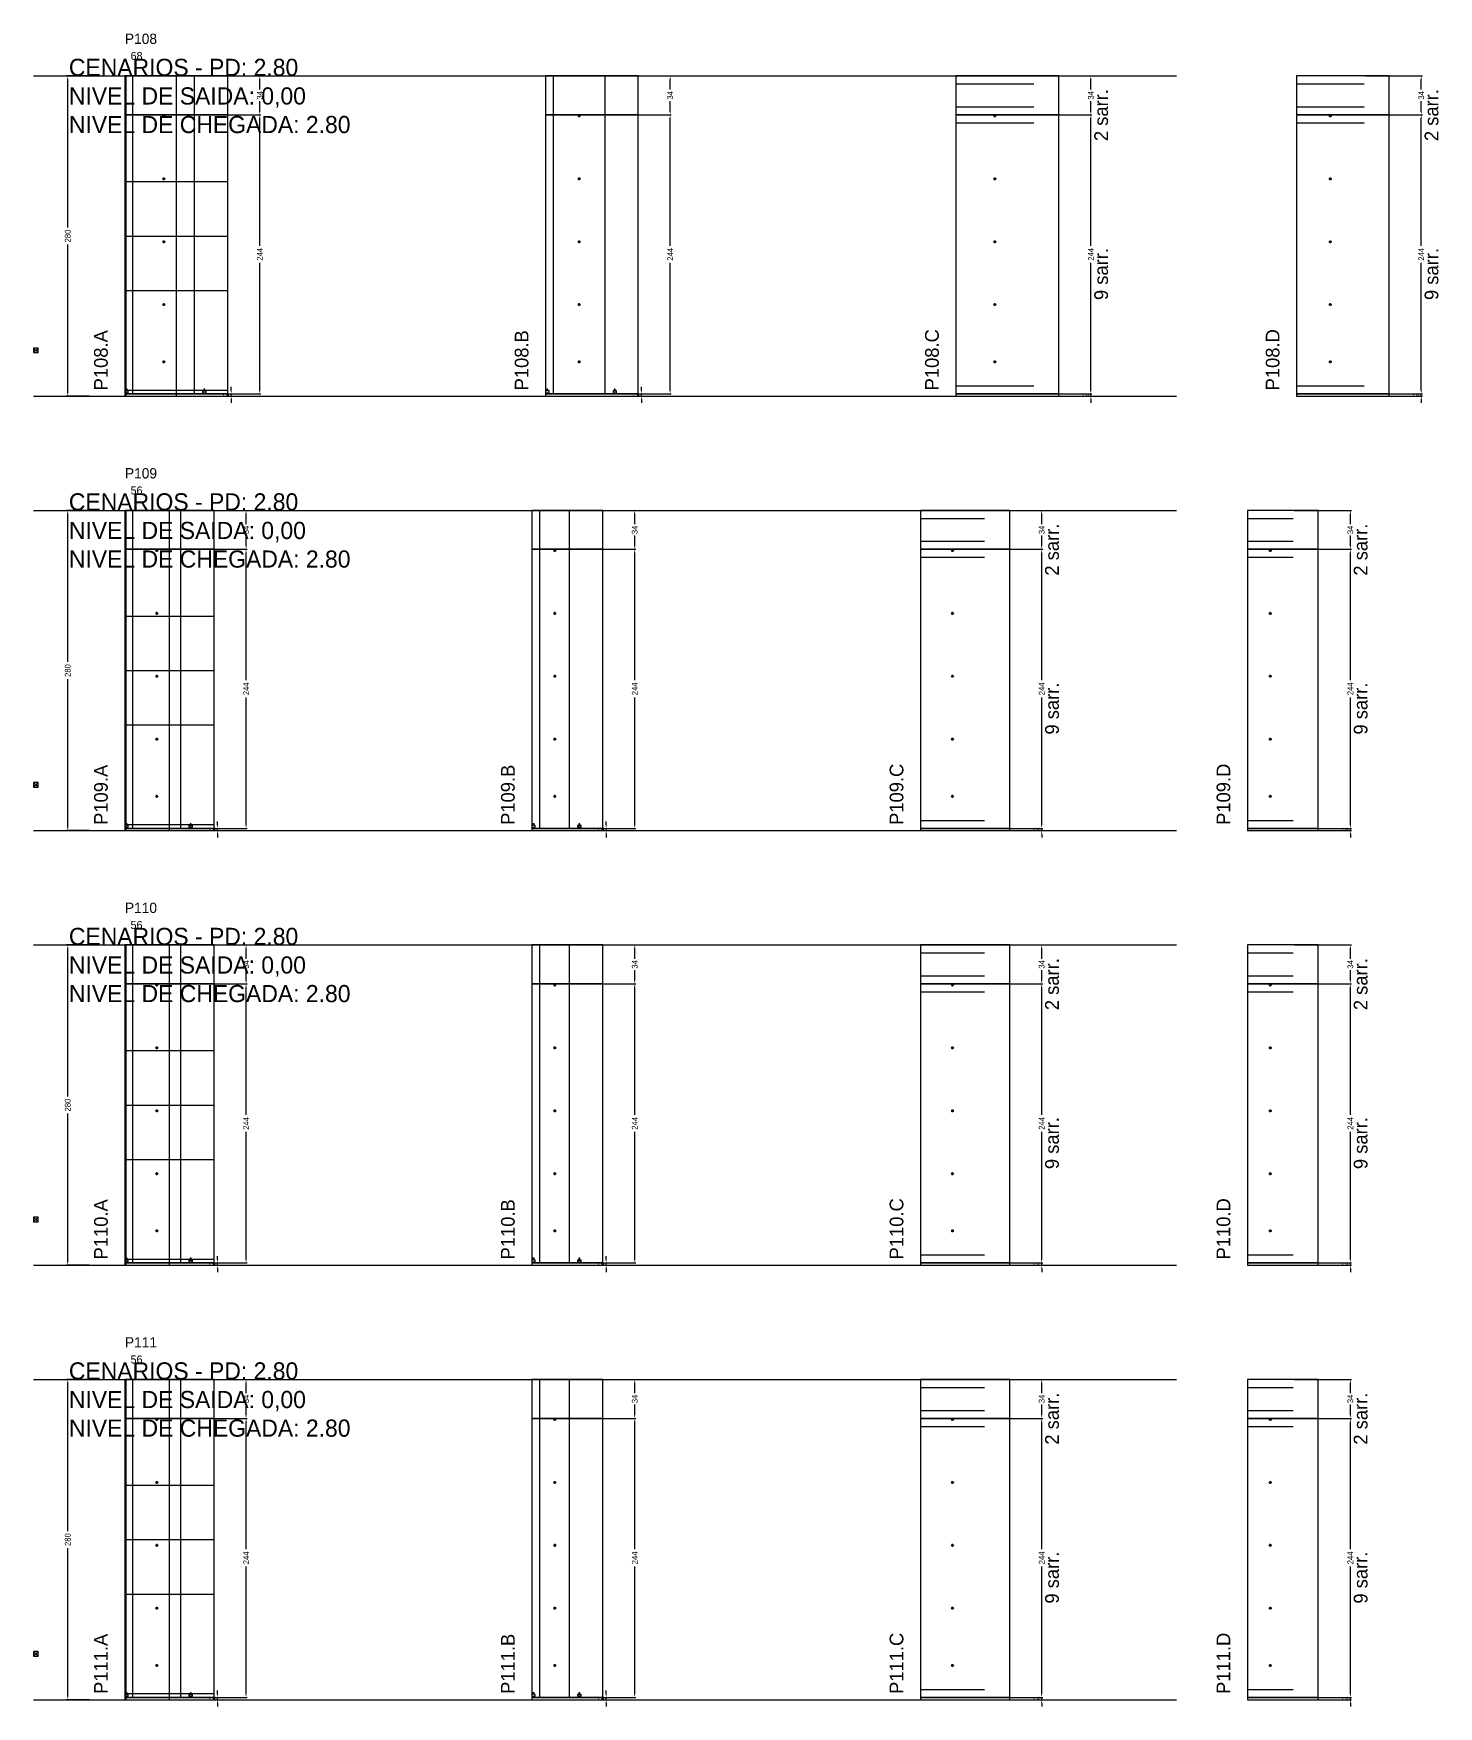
# Model space of a CAD drawing. Header units: centimetres. Extents: x -10500 to 4121, y -45226 to 295.
# Drawn here: x -7000 to -5771, y -23946 to -22483 of the extents above; entities that cross this region are included whole.
import ezdxf

# ---------------------------------------------------------------- set-up
doc = ezdxf.new("R2010")
doc.units = ezdxf.units.CM
doc.linetypes.add('DASHED', pattern=[2, -2])
for name, color, linetype in [('CHAPA', 140, 'Continuous'), ('COTA', 241, 'Continuous'), ('COTAS FURACAO', 16, 'Continuous'), ('Madeira', 30, 'Continuous'), ('MEIO_PONT', 160, 'Continuous'), ('NOMENCLATURA', 7, 'Continuous'), ('Nível', 160, 'Continuous'), ('Painéis', 200, 'Continuous'), ('Perfil Metálico', 150, 'Continuous'), ('SARR_2.2x7', 40, 'Continuous'), ('SARRAFO DE PRESSAO', 200, 'Continuous'), ('texto', 7, 'Continuous'), ('TEXTO_GERAL', 7, 'Continuous')]:
    doc.layers.add(name, color=color, linetype=linetype)
doc.dimstyles.new('PAINEL-NOVA', dxfattribs={"dimtxt": 5, "dimasz": 3, "dimexe": 1, "dimexo": 1, "dimgap": 1, "dimtad": 1, "dimcen": 2.5, "dimazin": 3, "dimtfac": 1, "dimtmove": 0, "dimatfit": 3})

# ---------------------------------------------------------------- blocks, each defined once
blk = doc.blocks.new('_CLOSEDFILLED')
at = {"color": 0, "linetype": 'BYBLOCK'}
blk.add_solid([(-1, 0.16), (0, 0), (-1, -0.16)], dxfattribs=at)
blk = doc.blocks.new('*D1535')
for p, q in [((-6951, -22520), (-6971, -22520)), ((-6970, -22652.5), (-6970, -22523)), ((-6970, -22797), (-6970, -22667.5)), ((-6951, -22800), (-6971, -22800))]:
    blk.add_line(p, q)
at = {"layer": 'Defpoints'}
for p in [(-6950, -22520), (-6970, -22800), (-6950, -22800)]:
    blk.add_point(p, dxfattribs=at)
at = {"layer": 'COTA', "xscale": 3, "yscale": 3}
for p, rotation in [((-6970, -22520), 90), ((-6970, -22800), 270)]:
    blk.add_blockref('_CLOSEDFILLED', p, dxfattribs=dict(at, rotation=rotation))
at = {"layer": 'COTA', "insert": (-6970, -22660), "char_height": 5, "attachment_point": 5, "rotation": 90}
blk.add_mtext('280', dxfattribs=at)
blk = doc.blocks.new('MULDURA')
at = {"layer": 'Paineis'}
for p, q in [((0, 0), (4, 4)), ((4, 0), (0, 4))]:
    blk.add_line(p, q, dxfattribs=at)
blk.add_lwpolyline([(0, 0), (4, 0), (4, 4), (0, 4)], close=True, dxfattribs=at)
blk = doc.blocks.new('*D1537')
for p, q in [((-6851, -22554), (-6801, -22554)), ((-6802, -22668.5), (-6802, -22557)), ((-6802, -22795), (-6802, -22683.5)), ((-6851, -22798), (-6801, -22798))]:
    blk.add_line(p, q)
at = {"layer": 'Defpoints'}
for p in [(-6852, -22554), (-6852, -22798), (-6802, -22798)]:
    blk.add_point(p, dxfattribs=at)
at = {"layer": 'COTA', "xscale": 3, "yscale": 3}
for p, rotation in [((-6802, -22554), 90), ((-6802, -22798), 270)]:
    blk.add_blockref('_CLOSEDFILLED', p, dxfattribs=dict(at, rotation=rotation))
at = {"layer": 'COTA', "insert": (-6802, -22676), "char_height": 5, "attachment_point": 5, "rotation": 90}
blk.add_mtext('244', dxfattribs=at)
blk = doc.blocks.new('*D1538')
for p, q in [((-6851, -22520), (-6801, -22520)), ((-6802, -22532), (-6802, -22523)), ((-6802, -22551), (-6802, -22542)), ((-6851, -22554), (-6801, -22554))]:
    blk.add_line(p, q)
at = {"layer": 'Defpoints'}
for p in [(-6852, -22520), (-6852, -22554), (-6802, -22554)]:
    blk.add_point(p, dxfattribs=at)
at = {"layer": 'COTA', "xscale": 3, "yscale": 3}
for p, rotation in [((-6802, -22520), 90), ((-6802, -22554), 270)]:
    blk.add_blockref('_CLOSEDFILLED', p, dxfattribs=dict(at, rotation=rotation))
at = {"layer": 'COTA', "insert": (-6802, -22537), "char_height": 5, "attachment_point": 5, "rotation": 90}
blk.add_mtext('34', dxfattribs=at)
blk = doc.blocks.new('SLIPTEE')
at = {"layer": 'Paineis'}
blk.add_lwpolyline([(0, 0), (3, 0), (3, 1.5), (2, 1.5), (2, 3), (1, 3), (1, 1.5), (0, 1.5)], close=True, dxfattribs=at)
blk = doc.blocks.new('SLIPTDD')
at = {"layer": 'Paineis'}
blk.add_line((0, 1.5), (3, 1.5), dxfattribs=at)
blk.add_lwpolyline([(0, 0), (3, 0), (3, 1.5), (2, 1.5), (2, 3), (1, 3), (1, 1.5), (0, 1.5)], close=True, dxfattribs=at)
blk = doc.blocks.new('furacao')
at = {"layer": 'COTAS FURACAO'}
for p, q in [((-1.2, 0), (1.2, 0)), ((0, -1.2), (0, 1.2))]:
    blk.add_line(p, q, dxfattribs=at)
blk.add_circle((0, 0), 0.8, dxfattribs=at)
blk = doc.blocks.new('*D1540')
for p, q in [((-6492, -22554), (-6442, -22554)), ((-6443, -22668.5), (-6443, -22557)), ((-6443, -22795), (-6443, -22683.5)), ((-6492, -22798), (-6442, -22798))]:
    blk.add_line(p, q)
at = {"layer": 'Defpoints'}
for p in [(-6493, -22554), (-6493, -22798), (-6443, -22798)]:
    blk.add_point(p, dxfattribs=at)
at = {"layer": 'COTA', "xscale": 3, "yscale": 3}
for p, rotation in [((-6443, -22554), 90), ((-6443, -22798), 270)]:
    blk.add_blockref('_CLOSEDFILLED', p, dxfattribs=dict(at, rotation=rotation))
at = {"layer": 'COTA', "insert": (-6443, -22676), "char_height": 5, "attachment_point": 5, "rotation": 90}
blk.add_mtext('244', dxfattribs=at)
blk = doc.blocks.new('*D1541')
for p, q in [((-6492, -22520), (-6442, -22520)), ((-6443, -22532), (-6443, -22523)), ((-6443, -22551), (-6443, -22542)), ((-6492, -22554), (-6442, -22554))]:
    blk.add_line(p, q)
at = {"layer": 'Defpoints'}
for p in [(-6493, -22520), (-6493, -22554), (-6443, -22554)]:
    blk.add_point(p, dxfattribs=at)
at = {"layer": 'COTA', "xscale": 3, "yscale": 3}
for p, rotation in [((-6443, -22520), 90), ((-6443, -22554), 270)]:
    blk.add_blockref('_CLOSEDFILLED', p, dxfattribs=dict(at, rotation=rotation))
at = {"layer": 'COTA', "insert": (-6443, -22537), "char_height": 5, "attachment_point": 5, "rotation": 90}
blk.add_mtext('34', dxfattribs=at)
blk = doc.blocks.new('*D1543')
for p, q in [((-6124, -22554), (-6074, -22554)), ((-6075, -22668.5), (-6075, -22557)), ((-6075, -22795), (-6075, -22683.5)), ((-6124, -22798), (-6074, -22798))]:
    blk.add_line(p, q)
at = {"layer": 'Defpoints'}
for p in [(-6125, -22554), (-6125, -22798), (-6075, -22798)]:
    blk.add_point(p, dxfattribs=at)
at = {"layer": 'COTA', "xscale": 3, "yscale": 3}
for p, rotation in [((-6075, -22554), 90), ((-6075, -22798), 270)]:
    blk.add_blockref('_CLOSEDFILLED', p, dxfattribs=dict(at, rotation=rotation))
at = {"layer": 'COTA', "insert": (-6075, -22676), "char_height": 5, "attachment_point": 5, "rotation": 90}
blk.add_mtext('244', dxfattribs=at)
blk = doc.blocks.new('*D1544')
for p, q in [((-6124, -22520), (-6074, -22520)), ((-6075, -22532), (-6075, -22523)), ((-6075, -22551), (-6075, -22542)), ((-6124, -22554), (-6074, -22554))]:
    blk.add_line(p, q)
at = {"layer": 'Defpoints'}
for p in [(-6125, -22520), (-6125, -22554), (-6075, -22554)]:
    blk.add_point(p, dxfattribs=at)
at = {"layer": 'COTA', "xscale": 3, "yscale": 3}
for p, rotation in [((-6075, -22520), 90), ((-6075, -22554), 270)]:
    blk.add_blockref('_CLOSEDFILLED', p, dxfattribs=dict(at, rotation=rotation))
at = {"layer": 'COTA', "insert": (-6075, -22537), "char_height": 5, "attachment_point": 5, "rotation": 90}
blk.add_mtext('34', dxfattribs=at)
blk = doc.blocks.new('*D1546')
for p, q in [((-5835, -22554), (-5785, -22554)), ((-5786, -22668.5), (-5786, -22557)), ((-5786, -22795), (-5786, -22683.5)), ((-5835, -22798), (-5785, -22798))]:
    blk.add_line(p, q)
at = {"layer": 'Defpoints'}
for p in [(-5836, -22554), (-5836, -22798), (-5786, -22798)]:
    blk.add_point(p, dxfattribs=at)
at = {"layer": 'COTA', "xscale": 3, "yscale": 3}
for p, rotation in [((-5786, -22554), 90), ((-5786, -22798), 270)]:
    blk.add_blockref('_CLOSEDFILLED', p, dxfattribs=dict(at, rotation=rotation))
at = {"layer": 'COTA', "insert": (-5786, -22676), "char_height": 5, "attachment_point": 5, "rotation": 90}
blk.add_mtext('244', dxfattribs=at)
blk = doc.blocks.new('*D1547')
for p, q in [((-5835, -22520), (-5785, -22520)), ((-5786, -22532), (-5786, -22523)), ((-5786, -22551), (-5786, -22542)), ((-5835, -22554), (-5785, -22554))]:
    blk.add_line(p, q)
at = {"layer": 'Defpoints'}
for p in [(-5836, -22520), (-5836, -22554), (-5786, -22554)]:
    blk.add_point(p, dxfattribs=at)
at = {"layer": 'COTA', "xscale": 3, "yscale": 3}
for p, rotation in [((-5786, -22520), 90), ((-5786, -22554), 270)]:
    blk.add_blockref('_CLOSEDFILLED', p, dxfattribs=dict(at, rotation=rotation))
at = {"layer": 'COTA', "insert": (-5786, -22537), "char_height": 5, "attachment_point": 5, "rotation": 90}
blk.add_mtext('34', dxfattribs=at)
blk = doc.blocks.new('*D1561')
for p, q in [((-6951, -22900), (-6971, -22900)), ((-6970, -23032.5), (-6970, -22903)), ((-6970, -23177), (-6970, -23047.5)), ((-6951, -23180), (-6971, -23180))]:
    blk.add_line(p, q)
at = {"layer": 'Defpoints'}
for p in [(-6950, -22900), (-6970, -23180), (-6950, -23180)]:
    blk.add_point(p, dxfattribs=at)
at = {"layer": 'COTA', "xscale": 3, "yscale": 3}
for p, rotation in [((-6970, -22900), 90), ((-6970, -23180), 270)]:
    blk.add_blockref('_CLOSEDFILLED', p, dxfattribs=dict(at, rotation=rotation))
at = {"layer": 'COTA', "insert": (-6970, -23040), "char_height": 5, "attachment_point": 5, "rotation": 90}
blk.add_mtext('280', dxfattribs=at)
blk = doc.blocks.new('*D1563')
for p, q in [((-6863, -22934), (-6813, -22934)), ((-6814, -23048.5), (-6814, -22937)), ((-6814, -23175), (-6814, -23063.5)), ((-6863, -23178), (-6813, -23178))]:
    blk.add_line(p, q)
at = {"layer": 'Defpoints'}
for p in [(-6864, -22934), (-6864, -23178), (-6814, -23178)]:
    blk.add_point(p, dxfattribs=at)
at = {"layer": 'COTA', "xscale": 3, "yscale": 3}
for p, rotation in [((-6814, -22934), 90), ((-6814, -23178), 270)]:
    blk.add_blockref('_CLOSEDFILLED', p, dxfattribs=dict(at, rotation=rotation))
at = {"layer": 'COTA', "insert": (-6814, -23056), "char_height": 5, "attachment_point": 5, "rotation": 90}
blk.add_mtext('244', dxfattribs=at)
blk = doc.blocks.new('*D1564')
for p, q in [((-6863, -22900), (-6813, -22900)), ((-6814, -22912), (-6814, -22903)), ((-6814, -22931), (-6814, -22922)), ((-6863, -22934), (-6813, -22934))]:
    blk.add_line(p, q)
at = {"layer": 'Defpoints'}
for p in [(-6864, -22900), (-6864, -22934), (-6814, -22934)]:
    blk.add_point(p, dxfattribs=at)
at = {"layer": 'COTA', "xscale": 3, "yscale": 3}
for p, rotation in [((-6814, -22900), 90), ((-6814, -22934), 270)]:
    blk.add_blockref('_CLOSEDFILLED', p, dxfattribs=dict(at, rotation=rotation))
at = {"layer": 'COTA', "insert": (-6814, -22917), "char_height": 5, "attachment_point": 5, "rotation": 90}
blk.add_mtext('34', dxfattribs=at)
blk = doc.blocks.new('*D1566')
for p, q in [((-6523, -22934), (-6473, -22934)), ((-6474, -23048.5), (-6474, -22937)), ((-6474, -23175), (-6474, -23063.5)), ((-6523, -23178), (-6473, -23178))]:
    blk.add_line(p, q)
at = {"layer": 'Defpoints'}
for p in [(-6524, -22934), (-6524, -23178), (-6474, -23178)]:
    blk.add_point(p, dxfattribs=at)
at = {"layer": 'COTA', "xscale": 3, "yscale": 3}
for p, rotation in [((-6474, -22934), 90), ((-6474, -23178), 270)]:
    blk.add_blockref('_CLOSEDFILLED', p, dxfattribs=dict(at, rotation=rotation))
at = {"layer": 'COTA', "insert": (-6474, -23056), "char_height": 5, "attachment_point": 5, "rotation": 90}
blk.add_mtext('244', dxfattribs=at)
blk = doc.blocks.new('*D1567')
for p, q in [((-6523, -22900), (-6473, -22900)), ((-6474, -22912), (-6474, -22903)), ((-6474, -22931), (-6474, -22922)), ((-6523, -22934), (-6473, -22934))]:
    blk.add_line(p, q)
at = {"layer": 'Defpoints'}
for p in [(-6524, -22900), (-6524, -22934), (-6474, -22934)]:
    blk.add_point(p, dxfattribs=at)
at = {"layer": 'COTA', "xscale": 3, "yscale": 3}
for p, rotation in [((-6474, -22900), 90), ((-6474, -22934), 270)]:
    blk.add_blockref('_CLOSEDFILLED', p, dxfattribs=dict(at, rotation=rotation))
at = {"layer": 'COTA', "insert": (-6474, -22917), "char_height": 5, "attachment_point": 5, "rotation": 90}
blk.add_mtext('34', dxfattribs=at)
blk = doc.blocks.new('*D1569')
for p, q in [((-6167, -22934), (-6117, -22934)), ((-6118, -23048.5), (-6118, -22937)), ((-6118, -23175), (-6118, -23063.5)), ((-6167, -23178), (-6117, -23178))]:
    blk.add_line(p, q)
at = {"layer": 'Defpoints'}
for p in [(-6168, -22934), (-6168, -23178), (-6118, -23178)]:
    blk.add_point(p, dxfattribs=at)
at = {"layer": 'COTA', "xscale": 3, "yscale": 3}
for p, rotation in [((-6118, -22934), 90), ((-6118, -23178), 270)]:
    blk.add_blockref('_CLOSEDFILLED', p, dxfattribs=dict(at, rotation=rotation))
at = {"layer": 'COTA', "insert": (-6118, -23056), "char_height": 5, "attachment_point": 5, "rotation": 90}
blk.add_mtext('244', dxfattribs=at)
blk = doc.blocks.new('*D1570')
for p, q in [((-6167, -22900), (-6117, -22900)), ((-6118, -22912), (-6118, -22903)), ((-6118, -22931), (-6118, -22922)), ((-6167, -22934), (-6117, -22934))]:
    blk.add_line(p, q)
at = {"layer": 'Defpoints'}
for p in [(-6168, -22900), (-6168, -22934), (-6118, -22934)]:
    blk.add_point(p, dxfattribs=at)
at = {"layer": 'COTA', "xscale": 3, "yscale": 3}
for p, rotation in [((-6118, -22900), 90), ((-6118, -22934), 270)]:
    blk.add_blockref('_CLOSEDFILLED', p, dxfattribs=dict(at, rotation=rotation))
at = {"layer": 'COTA', "insert": (-6118, -22917), "char_height": 5, "attachment_point": 5, "rotation": 90}
blk.add_mtext('34', dxfattribs=at)
blk = doc.blocks.new('*D1572')
for p, q in [((-5897, -22934), (-5847, -22934)), ((-5848, -23048.5), (-5848, -22937)), ((-5848, -23175), (-5848, -23063.5)), ((-5897, -23178), (-5847, -23178))]:
    blk.add_line(p, q)
at = {"layer": 'Defpoints'}
for p in [(-5898, -22934), (-5898, -23178), (-5848, -23178)]:
    blk.add_point(p, dxfattribs=at)
at = {"layer": 'COTA', "xscale": 3, "yscale": 3}
for p, rotation in [((-5848, -22934), 90), ((-5848, -23178), 270)]:
    blk.add_blockref('_CLOSEDFILLED', p, dxfattribs=dict(at, rotation=rotation))
at = {"layer": 'COTA', "insert": (-5848, -23056), "char_height": 5, "attachment_point": 5, "rotation": 90}
blk.add_mtext('244', dxfattribs=at)
blk = doc.blocks.new('*D1573')
for p, q in [((-5897, -22900), (-5847, -22900)), ((-5848, -22912), (-5848, -22903)), ((-5848, -22931), (-5848, -22922)), ((-5897, -22934), (-5847, -22934))]:
    blk.add_line(p, q)
at = {"layer": 'Defpoints'}
for p in [(-5898, -22900), (-5898, -22934), (-5848, -22934)]:
    blk.add_point(p, dxfattribs=at)
at = {"layer": 'COTA', "xscale": 3, "yscale": 3}
for p, rotation in [((-5848, -22900), 90), ((-5848, -22934), 270)]:
    blk.add_blockref('_CLOSEDFILLED', p, dxfattribs=dict(at, rotation=rotation))
at = {"layer": 'COTA', "insert": (-5848, -22917), "char_height": 5, "attachment_point": 5, "rotation": 90}
blk.add_mtext('34', dxfattribs=at)
blk = doc.blocks.new('*D1587')
for p, q in [((-6951, -23280), (-6971, -23280)), ((-6970, -23412.5), (-6970, -23283)), ((-6970, -23557), (-6970, -23427.5)), ((-6951, -23560), (-6971, -23560))]:
    blk.add_line(p, q)
at = {"layer": 'Defpoints'}
for p in [(-6950, -23280), (-6970, -23560), (-6950, -23560)]:
    blk.add_point(p, dxfattribs=at)
at = {"layer": 'COTA', "xscale": 3, "yscale": 3}
for p, rotation in [((-6970, -23280), 90), ((-6970, -23560), 270)]:
    blk.add_blockref('_CLOSEDFILLED', p, dxfattribs=dict(at, rotation=rotation))
at = {"layer": 'COTA', "insert": (-6970, -23420), "char_height": 5, "attachment_point": 5, "rotation": 90}
blk.add_mtext('280', dxfattribs=at)
blk = doc.blocks.new('*D1589')
for p, q in [((-6863, -23314), (-6813, -23314)), ((-6814, -23428.5), (-6814, -23317)), ((-6814, -23555), (-6814, -23443.5)), ((-6863, -23558), (-6813, -23558))]:
    blk.add_line(p, q)
at = {"layer": 'Defpoints'}
for p in [(-6864, -23314), (-6864, -23558), (-6814, -23558)]:
    blk.add_point(p, dxfattribs=at)
at = {"layer": 'COTA', "xscale": 3, "yscale": 3}
for p, rotation in [((-6814, -23314), 90), ((-6814, -23558), 270)]:
    blk.add_blockref('_CLOSEDFILLED', p, dxfattribs=dict(at, rotation=rotation))
at = {"layer": 'COTA', "insert": (-6814, -23436), "char_height": 5, "attachment_point": 5, "rotation": 90}
blk.add_mtext('244', dxfattribs=at)
blk = doc.blocks.new('*D1590')
for p, q in [((-6863, -23280), (-6813, -23280)), ((-6814, -23292), (-6814, -23283)), ((-6814, -23311), (-6814, -23302)), ((-6863, -23314), (-6813, -23314))]:
    blk.add_line(p, q)
at = {"layer": 'Defpoints'}
for p in [(-6864, -23280), (-6864, -23314), (-6814, -23314)]:
    blk.add_point(p, dxfattribs=at)
at = {"layer": 'COTA', "xscale": 3, "yscale": 3}
for p, rotation in [((-6814, -23280), 90), ((-6814, -23314), 270)]:
    blk.add_blockref('_CLOSEDFILLED', p, dxfattribs=dict(at, rotation=rotation))
at = {"layer": 'COTA', "insert": (-6814, -23297), "char_height": 5, "attachment_point": 5, "rotation": 90}
blk.add_mtext('34', dxfattribs=at)
blk = doc.blocks.new('*D1592')
for p, q in [((-6523, -23314), (-6473, -23314)), ((-6474, -23428.5), (-6474, -23317)), ((-6474, -23555), (-6474, -23443.5)), ((-6523, -23558), (-6473, -23558))]:
    blk.add_line(p, q)
at = {"layer": 'Defpoints'}
for p in [(-6524, -23314), (-6524, -23558), (-6474, -23558)]:
    blk.add_point(p, dxfattribs=at)
at = {"layer": 'COTA', "xscale": 3, "yscale": 3}
for p, rotation in [((-6474, -23314), 90), ((-6474, -23558), 270)]:
    blk.add_blockref('_CLOSEDFILLED', p, dxfattribs=dict(at, rotation=rotation))
at = {"layer": 'COTA', "insert": (-6474, -23436), "char_height": 5, "attachment_point": 5, "rotation": 90}
blk.add_mtext('244', dxfattribs=at)
blk = doc.blocks.new('*D1593')
for p, q in [((-6523, -23280), (-6473, -23280)), ((-6474, -23292), (-6474, -23283)), ((-6474, -23311), (-6474, -23302)), ((-6523, -23314), (-6473, -23314))]:
    blk.add_line(p, q)
at = {"layer": 'Defpoints'}
for p in [(-6524, -23280), (-6524, -23314), (-6474, -23314)]:
    blk.add_point(p, dxfattribs=at)
at = {"layer": 'COTA', "xscale": 3, "yscale": 3}
for p, rotation in [((-6474, -23280), 90), ((-6474, -23314), 270)]:
    blk.add_blockref('_CLOSEDFILLED', p, dxfattribs=dict(at, rotation=rotation))
at = {"layer": 'COTA', "insert": (-6474, -23297), "char_height": 5, "attachment_point": 5, "rotation": 90}
blk.add_mtext('34', dxfattribs=at)
blk = doc.blocks.new('*D1595')
for p, q in [((-6167, -23314), (-6117, -23314)), ((-6118, -23428.5), (-6118, -23317)), ((-6118, -23555), (-6118, -23443.5)), ((-6167, -23558), (-6117, -23558))]:
    blk.add_line(p, q)
at = {"layer": 'Defpoints'}
for p in [(-6168, -23314), (-6168, -23558), (-6118, -23558)]:
    blk.add_point(p, dxfattribs=at)
at = {"layer": 'COTA', "xscale": 3, "yscale": 3}
for p, rotation in [((-6118, -23314), 90), ((-6118, -23558), 270)]:
    blk.add_blockref('_CLOSEDFILLED', p, dxfattribs=dict(at, rotation=rotation))
at = {"layer": 'COTA', "insert": (-6118, -23436), "char_height": 5, "attachment_point": 5, "rotation": 90}
blk.add_mtext('244', dxfattribs=at)
blk = doc.blocks.new('*D1596')
for p, q in [((-6167, -23280), (-6117, -23280)), ((-6118, -23292), (-6118, -23283)), ((-6118, -23311), (-6118, -23302)), ((-6167, -23314), (-6117, -23314))]:
    blk.add_line(p, q)
at = {"layer": 'Defpoints'}
for p in [(-6168, -23280), (-6168, -23314), (-6118, -23314)]:
    blk.add_point(p, dxfattribs=at)
at = {"layer": 'COTA', "xscale": 3, "yscale": 3}
for p, rotation in [((-6118, -23280), 90), ((-6118, -23314), 270)]:
    blk.add_blockref('_CLOSEDFILLED', p, dxfattribs=dict(at, rotation=rotation))
at = {"layer": 'COTA', "insert": (-6118, -23297), "char_height": 5, "attachment_point": 5, "rotation": 90}
blk.add_mtext('34', dxfattribs=at)
blk = doc.blocks.new('*D1598')
for p, q in [((-5897, -23314), (-5847, -23314)), ((-5848, -23428.5), (-5848, -23317)), ((-5848, -23555), (-5848, -23443.5)), ((-5897, -23558), (-5847, -23558))]:
    blk.add_line(p, q)
at = {"layer": 'Defpoints'}
for p in [(-5898, -23314), (-5898, -23558), (-5848, -23558)]:
    blk.add_point(p, dxfattribs=at)
at = {"layer": 'COTA', "xscale": 3, "yscale": 3}
for p, rotation in [((-5848, -23314), 90), ((-5848, -23558), 270)]:
    blk.add_blockref('_CLOSEDFILLED', p, dxfattribs=dict(at, rotation=rotation))
at = {"layer": 'COTA', "insert": (-5848, -23436), "char_height": 5, "attachment_point": 5, "rotation": 90}
blk.add_mtext('244', dxfattribs=at)
blk = doc.blocks.new('*D1599')
for p, q in [((-5897, -23280), (-5847, -23280)), ((-5848, -23292), (-5848, -23283)), ((-5848, -23311), (-5848, -23302)), ((-5897, -23314), (-5847, -23314))]:
    blk.add_line(p, q)
at = {"layer": 'Defpoints'}
for p in [(-5898, -23280), (-5898, -23314), (-5848, -23314)]:
    blk.add_point(p, dxfattribs=at)
at = {"layer": 'COTA', "xscale": 3, "yscale": 3}
for p, rotation in [((-5848, -23280), 90), ((-5848, -23314), 270)]:
    blk.add_blockref('_CLOSEDFILLED', p, dxfattribs=dict(at, rotation=rotation))
at = {"layer": 'COTA', "insert": (-5848, -23297), "char_height": 5, "attachment_point": 5, "rotation": 90}
blk.add_mtext('34', dxfattribs=at)
blk = doc.blocks.new('*D1613')
for p, q in [((-6951, -23660), (-6971, -23660)), ((-6970, -23792.5), (-6970, -23663)), ((-6970, -23937), (-6970, -23807.5)), ((-6951, -23940), (-6971, -23940))]:
    blk.add_line(p, q)
at = {"layer": 'Defpoints'}
for p in [(-6950, -23660), (-6970, -23940), (-6950, -23940)]:
    blk.add_point(p, dxfattribs=at)
at = {"layer": 'COTA', "xscale": 3, "yscale": 3}
for p, rotation in [((-6970, -23660), 90), ((-6970, -23940), 270)]:
    blk.add_blockref('_CLOSEDFILLED', p, dxfattribs=dict(at, rotation=rotation))
at = {"layer": 'COTA', "insert": (-6970, -23800), "char_height": 5, "attachment_point": 5, "rotation": 90}
blk.add_mtext('280', dxfattribs=at)
blk = doc.blocks.new('*D1615')
for p, q in [((-6863, -23694), (-6813, -23694)), ((-6814, -23808.5), (-6814, -23697)), ((-6814, -23935), (-6814, -23823.5)), ((-6863, -23938), (-6813, -23938))]:
    blk.add_line(p, q)
at = {"layer": 'Defpoints'}
for p in [(-6864, -23694), (-6864, -23938), (-6814, -23938)]:
    blk.add_point(p, dxfattribs=at)
at = {"layer": 'COTA', "xscale": 3, "yscale": 3}
for p, rotation in [((-6814, -23694), 90), ((-6814, -23938), 270)]:
    blk.add_blockref('_CLOSEDFILLED', p, dxfattribs=dict(at, rotation=rotation))
at = {"layer": 'COTA', "insert": (-6814, -23816), "char_height": 5, "attachment_point": 5, "rotation": 90}
blk.add_mtext('244', dxfattribs=at)
blk = doc.blocks.new('*D1616')
for p, q in [((-6863, -23660), (-6813, -23660)), ((-6814, -23672), (-6814, -23663)), ((-6814, -23691), (-6814, -23682)), ((-6863, -23694), (-6813, -23694))]:
    blk.add_line(p, q)
at = {"layer": 'Defpoints'}
for p in [(-6864, -23660), (-6864, -23694), (-6814, -23694)]:
    blk.add_point(p, dxfattribs=at)
at = {"layer": 'COTA', "xscale": 3, "yscale": 3}
for p, rotation in [((-6814, -23660), 90), ((-6814, -23694), 270)]:
    blk.add_blockref('_CLOSEDFILLED', p, dxfattribs=dict(at, rotation=rotation))
at = {"layer": 'COTA', "insert": (-6814, -23677), "char_height": 5, "attachment_point": 5, "rotation": 90}
blk.add_mtext('34', dxfattribs=at)
blk = doc.blocks.new('*D1618')
for p, q in [((-6523, -23694), (-6473, -23694)), ((-6474, -23808.5), (-6474, -23697)), ((-6474, -23935), (-6474, -23823.5)), ((-6523, -23938), (-6473, -23938))]:
    blk.add_line(p, q)
at = {"layer": 'Defpoints'}
for p in [(-6524, -23694), (-6524, -23938), (-6474, -23938)]:
    blk.add_point(p, dxfattribs=at)
at = {"layer": 'COTA', "xscale": 3, "yscale": 3}
for p, rotation in [((-6474, -23694), 90), ((-6474, -23938), 270)]:
    blk.add_blockref('_CLOSEDFILLED', p, dxfattribs=dict(at, rotation=rotation))
at = {"layer": 'COTA', "insert": (-6474, -23816), "char_height": 5, "attachment_point": 5, "rotation": 90}
blk.add_mtext('244', dxfattribs=at)
blk = doc.blocks.new('*D1619')
for p, q in [((-6523, -23660), (-6473, -23660)), ((-6474, -23672), (-6474, -23663)), ((-6474, -23691), (-6474, -23682)), ((-6523, -23694), (-6473, -23694))]:
    blk.add_line(p, q)
at = {"layer": 'Defpoints'}
for p in [(-6524, -23660), (-6524, -23694), (-6474, -23694)]:
    blk.add_point(p, dxfattribs=at)
at = {"layer": 'COTA', "xscale": 3, "yscale": 3}
for p, rotation in [((-6474, -23660), 90), ((-6474, -23694), 270)]:
    blk.add_blockref('_CLOSEDFILLED', p, dxfattribs=dict(at, rotation=rotation))
at = {"layer": 'COTA', "insert": (-6474, -23677), "char_height": 5, "attachment_point": 5, "rotation": 90}
blk.add_mtext('34', dxfattribs=at)
blk = doc.blocks.new('*D1621')
for p, q in [((-6167, -23694), (-6117, -23694)), ((-6118, -23808.5), (-6118, -23697)), ((-6118, -23935), (-6118, -23823.5)), ((-6167, -23938), (-6117, -23938))]:
    blk.add_line(p, q)
at = {"layer": 'Defpoints'}
for p in [(-6168, -23694), (-6168, -23938), (-6118, -23938)]:
    blk.add_point(p, dxfattribs=at)
at = {"layer": 'COTA', "xscale": 3, "yscale": 3}
for p, rotation in [((-6118, -23694), 90), ((-6118, -23938), 270)]:
    blk.add_blockref('_CLOSEDFILLED', p, dxfattribs=dict(at, rotation=rotation))
at = {"layer": 'COTA', "insert": (-6118, -23816), "char_height": 5, "attachment_point": 5, "rotation": 90}
blk.add_mtext('244', dxfattribs=at)
blk = doc.blocks.new('*D1622')
for p, q in [((-6167, -23660), (-6117, -23660)), ((-6118, -23672), (-6118, -23663)), ((-6118, -23691), (-6118, -23682)), ((-6167, -23694), (-6117, -23694))]:
    blk.add_line(p, q)
at = {"layer": 'Defpoints'}
for p in [(-6168, -23660), (-6168, -23694), (-6118, -23694)]:
    blk.add_point(p, dxfattribs=at)
at = {"layer": 'COTA', "xscale": 3, "yscale": 3}
for p, rotation in [((-6118, -23660), 90), ((-6118, -23694), 270)]:
    blk.add_blockref('_CLOSEDFILLED', p, dxfattribs=dict(at, rotation=rotation))
at = {"layer": 'COTA', "insert": (-6118, -23677), "char_height": 5, "attachment_point": 5, "rotation": 90}
blk.add_mtext('34', dxfattribs=at)
blk = doc.blocks.new('*D1624')
for p, q in [((-5897, -23694), (-5847, -23694)), ((-5848, -23808.5), (-5848, -23697)), ((-5848, -23935), (-5848, -23823.5)), ((-5897, -23938), (-5847, -23938))]:
    blk.add_line(p, q)
at = {"layer": 'Defpoints'}
for p in [(-5898, -23694), (-5898, -23938), (-5848, -23938)]:
    blk.add_point(p, dxfattribs=at)
at = {"layer": 'COTA', "xscale": 3, "yscale": 3}
for p, rotation in [((-5848, -23694), 90), ((-5848, -23938), 270)]:
    blk.add_blockref('_CLOSEDFILLED', p, dxfattribs=dict(at, rotation=rotation))
at = {"layer": 'COTA', "insert": (-5848, -23816), "char_height": 5, "attachment_point": 5, "rotation": 90}
blk.add_mtext('244', dxfattribs=at)
blk = doc.blocks.new('*D1625')
for p, q in [((-5897, -23660), (-5847, -23660)), ((-5848, -23672), (-5848, -23663)), ((-5848, -23691), (-5848, -23682)), ((-5897, -23694), (-5847, -23694))]:
    blk.add_line(p, q)
at = {"layer": 'Defpoints'}
for p in [(-5898, -23660), (-5898, -23694), (-5848, -23694)]:
    blk.add_point(p, dxfattribs=at)
at = {"layer": 'COTA', "xscale": 3, "yscale": 3}
for p, rotation in [((-5848, -23660), 90), ((-5848, -23694), 270)]:
    blk.add_blockref('_CLOSEDFILLED', p, dxfattribs=dict(at, rotation=rotation))
at = {"layer": 'COTA', "insert": (-5848, -23677), "char_height": 5, "attachment_point": 5, "rotation": 90}
blk.add_mtext('34', dxfattribs=at)

msp = doc.modelspace()

# ---------------------------------------------------------------- linework, layer by layer
at = {"layer": 'CHAPA'}
for points in [[(-6920, -22800), (-6918.8, -22800), (-6918.8, -22520), (-6920, -22520)], [(-6920, -23180), (-6918.8, -23180), (-6918.8, -22900), (-6920, -22900)], [(-6920, -23560), (-6918.8, -23560), (-6918.8, -23280), (-6920, -23280)], [(-6920, -23940), (-6918.8, -23940), (-6918.8, -23660), (-6920, -23660)]]:
    msp.add_lwpolyline(points, close=True, dxfattribs=at)
at = {"layer": 'Madeira'}
for points in [[(-6920, -22612.4), (-6830, -22612.4)], [(-6920, -22707.6), (-6830, -22707.6)], [(-6920, -22992.4), (-6842, -22992.4)], [(-6920, -23087.6), (-6842, -23087.6)], [(-6920, -23372.4), (-6842, -23372.4)], [(-6920, -23467.6), (-6842, -23467.6)], [(-6920, -23752.4), (-6842, -23752.4)], [(-6920, -23847.6), (-6842, -23847.6)]]:
    msp.add_lwpolyline(points, dxfattribs=at)
at = {"layer": 'MEIO_PONT'}
for points in [[(-6920, -22660), (-6830, -22660)], [(-6920, -23040), (-6842, -23040)], [(-6920, -23420), (-6842, -23420)], [(-6920, -23800), (-6842, -23800)]]:
    msp.add_lwpolyline(points, dxfattribs=at)
at = {"layer": 'Nível', "linetype": 'DASHED'}
for points in [[(-7000, -22520), (-6000, -22520)], [(-7000, -22800), (-6000, -22800)], [(-7000, -22900), (-6000, -22900)], [(-7000, -23180), (-6000, -23180)], [(-7000, -23280), (-6000, -23280)], [(-7000, -23560), (-6000, -23560)], [(-7000, -23660), (-6000, -23660)], [(-7000, -23940), (-6000, -23940)]]:
    msp.add_lwpolyline(points, dxfattribs=at)
at = {"layer": 'Painéis'}
for points in [[(-6920, -22554), (-6830, -22554), (-6830, -22520), (-6920, -22520)], [(-6920, -22800), (-6830, -22800), (-6830, -22520), (-6920, -22520)], [(-6552, -22554), (-6471, -22554), (-6471, -22520), (-6552, -22520)], [(-6193, -22554), (-6103, -22554), (-6103, -22520), (-6193, -22520)], [(-5895, -22554), (-5814, -22554), (-5814, -22520), (-5895, -22520)], [(-6920, -22798), (-6830, -22798), (-6830, -22554), (-6920, -22554)], [(-6552, -22798), (-6471, -22798), (-6471, -22554), (-6552, -22554)], [(-6193, -22798), (-6103, -22798), (-6103, -22554), (-6193, -22554)], [(-5895, -22798), (-5814, -22798), (-5814, -22554), (-5895, -22554)], [(-6920, -22800), (-6830, -22800), (-6830, -22798), (-6920, -22798)], [(-6552, -22800), (-6471, -22800), (-6471, -22798), (-6552, -22798)], [(-6193, -22800), (-6103, -22800), (-6103, -22798), (-6193, -22798)], [(-5895, -22800), (-5814, -22800), (-5814, -22798), (-5895, -22798)], [(-6920, -22934), (-6842, -22934), (-6842, -22900), (-6920, -22900)], [(-6920, -23180), (-6842, -23180), (-6842, -22900), (-6920, -22900)], [(-6564, -22934), (-6502, -22934), (-6502, -22900), (-6564, -22900)], [(-6224, -22934), (-6146, -22934), (-6146, -22900), (-6224, -22900)], [(-5938, -22934), (-5876, -22934), (-5876, -22900), (-5938, -22900)], [(-6920, -23178), (-6842, -23178), (-6842, -22934), (-6920, -22934)], [(-6564, -23178), (-6502, -23178), (-6502, -22934), (-6564, -22934)], [(-6224, -23178), (-6146, -23178), (-6146, -22934), (-6224, -22934)], [(-5938, -23178), (-5876, -23178), (-5876, -22934), (-5938, -22934)], [(-6920, -23180), (-6842, -23180), (-6842, -23178), (-6920, -23178)], [(-6564, -23180), (-6502, -23180), (-6502, -23178), (-6564, -23178)], [(-6224, -23180), (-6146, -23180), (-6146, -23178), (-6224, -23178)], [(-5938, -23180), (-5876, -23180), (-5876, -23178), (-5938, -23178)], [(-6920, -23314), (-6842, -23314), (-6842, -23280), (-6920, -23280)], [(-6920, -23560), (-6842, -23560), (-6842, -23280), (-6920, -23280)], [(-6564, -23314), (-6502, -23314), (-6502, -23280), (-6564, -23280)], [(-6224, -23314), (-6146, -23314), (-6146, -23280), (-6224, -23280)], [(-5938, -23314), (-5876, -23314), (-5876, -23280), (-5938, -23280)], [(-6920, -23558), (-6842, -23558), (-6842, -23314), (-6920, -23314)], [(-6564, -23558), (-6502, -23558), (-6502, -23314), (-6564, -23314)], [(-6224, -23558), (-6146, -23558), (-6146, -23314), (-6224, -23314)], [(-5938, -23558), (-5876, -23558), (-5876, -23314), (-5938, -23314)], [(-6920, -23560), (-6842, -23560), (-6842, -23558), (-6920, -23558)], [(-6564, -23560), (-6502, -23560), (-6502, -23558), (-6564, -23558)], [(-6224, -23560), (-6146, -23560), (-6146, -23558), (-6224, -23558)], [(-5938, -23560), (-5876, -23560), (-5876, -23558), (-5938, -23558)], [(-6920, -23694), (-6842, -23694), (-6842, -23660), (-6920, -23660)], [(-6920, -23940), (-6842, -23940), (-6842, -23660), (-6920, -23660)], [(-6564, -23694), (-6502, -23694), (-6502, -23660), (-6564, -23660)], [(-6224, -23694), (-6146, -23694), (-6146, -23660), (-6224, -23660)], [(-5938, -23694), (-5876, -23694), (-5876, -23660), (-5938, -23660)], [(-6920, -23938), (-6842, -23938), (-6842, -23694), (-6920, -23694)], [(-6564, -23938), (-6502, -23938), (-6502, -23694), (-6564, -23694)], [(-6224, -23938), (-6146, -23938), (-6146, -23694), (-6224, -23694)], [(-5938, -23938), (-5876, -23938), (-5876, -23694), (-5938, -23694)], [(-6920, -23940), (-6842, -23940), (-6842, -23938), (-6920, -23938)], [(-6564, -23940), (-6502, -23940), (-6502, -23938), (-6564, -23938)], [(-6224, -23940), (-6146, -23940), (-6146, -23938), (-6224, -23938)], [(-5938, -23940), (-5876, -23940), (-5876, -23938), (-5938, -23938)]]:
    msp.add_lwpolyline(points, close=True, dxfattribs=at)
at = {"layer": 'Perfil Metálico'}
for p, q in [((-6875, -22800), (-6875, -22520)), ((-6881, -23180), (-6881, -22900)), ((-6881, -23560), (-6881, -23280)), ((-6881, -23940), (-6881, -23660))]:
    msp.add_line(p, q, dxfattribs=at)
at = {"layer": 'SARR_2.2x7'}
for points in [[(-6913, -22554), (-6913, -22520)], [(-6859, -22554), (-6859, -22520)], [(-6545, -22554), (-6545, -22520)], [(-6500, -22554), (-6500, -22520)], [(-6193, -22527), (-6125, -22527)], [(-5895, -22527), (-5836, -22527)], [(-6193, -22547), (-6125, -22547)], [(-6193, -22561), (-6125, -22561)], [(-5895, -22547), (-5836, -22547)], [(-5895, -22561), (-5836, -22561)], [(-6193, -22791), (-6125, -22791)], [(-5895, -22791), (-5836, -22791)], [(-6913, -22934), (-6913, -22900)], [(-6871, -22934), (-6871, -22900)], [(-6557, -22934), (-6557, -22900)], [(-6531, -22934), (-6531, -22900)], [(-6224, -22907), (-6168, -22907)], [(-5938, -22907), (-5898, -22907)], [(-6224, -22927), (-6168, -22927)], [(-5938, -22927), (-5898, -22927)], [(-6224, -22941), (-6168, -22941)], [(-5938, -22941), (-5898, -22941)], [(-6224, -23171), (-6168, -23171)], [(-5938, -23171), (-5898, -23171)], [(-6913, -23314), (-6913, -23280)], [(-6871, -23314), (-6871, -23280)], [(-6557, -23314), (-6557, -23280)], [(-6531, -23314), (-6531, -23280)], [(-6224, -23287), (-6168, -23287)], [(-5938, -23287), (-5898, -23287)], [(-6224, -23307), (-6168, -23307)], [(-5938, -23307), (-5898, -23307)], [(-6224, -23321), (-6168, -23321)], [(-5938, -23321), (-5898, -23321)], [(-6224, -23551), (-6168, -23551)], [(-5938, -23551), (-5898, -23551)], [(-6913, -23694), (-6913, -23660)], [(-6871, -23694), (-6871, -23660)], [(-6557, -23694), (-6557, -23660)], [(-6531, -23694), (-6531, -23660)], [(-6224, -23667), (-6168, -23667)], [(-5938, -23667), (-5898, -23667)], [(-6224, -23687), (-6168, -23687)], [(-5938, -23687), (-5898, -23687)], [(-6224, -23701), (-6168, -23701)], [(-5938, -23701), (-5898, -23701)], [(-6224, -23931), (-6168, -23931)], [(-5938, -23931), (-5898, -23931)]]:
    msp.add_lwpolyline(points, dxfattribs=at)
at = {"layer": 'SARR_2.2x7', "linetype": 'DASHED'}
for points in [[(-6913, -22798), (-6913, -22554)], [(-6859, -22798), (-6859, -22554)], [(-6545, -22798), (-6545, -22554)], [(-6500, -22798), (-6500, -22554)], [(-6913, -23178), (-6913, -22934)], [(-6871, -23178), (-6871, -22934)], [(-6557, -23178), (-6557, -22934)], [(-6531, -23178), (-6531, -22934)], [(-6913, -23558), (-6913, -23314)], [(-6871, -23558), (-6871, -23314)], [(-6557, -23558), (-6557, -23314)], [(-6531, -23558), (-6531, -23314)], [(-6913, -23938), (-6913, -23694)], [(-6871, -23938), (-6871, -23694)], [(-6557, -23938), (-6557, -23694)], [(-6531, -23938), (-6531, -23694)]]:
    msp.add_lwpolyline(points, dxfattribs=at)
at = {"layer": 'SARRAFO DE PRESSAO'}
for points in [[(-6920, -22800), (-6830, -22800), (-6830, -22795), (-6920, -22795)], [(-6920, -23180), (-6842, -23180), (-6842, -23175), (-6920, -23175)], [(-6920, -23560), (-6842, -23560), (-6842, -23555), (-6920, -23555)], [(-6920, -23940), (-6842, -23940), (-6842, -23935), (-6920, -23935)]]:
    msp.add_lwpolyline(points, close=True, dxfattribs=at)

# ---------------------------------------------------------------- block references
at = {"layer": 'COTA'}
for name, p in [('furacao', (-6886, -22555)), ('furacao', (-6522.5, -22555)), ('furacao', (-6159, -22555)), ('furacao', (-5865.5, -22555)), ('furacao', (-6886, -22610)), ('furacao', (-6522.5, -22610)), ('furacao', (-6159, -22610)), ('furacao', (-5865.5, -22610)), ('furacao', (-6886, -22665)), ('furacao', (-6522.5, -22665)), ('furacao', (-6159, -22665)), ('furacao', (-5865.5, -22665)), ('furacao', (-6886, -22720)), ('furacao', (-6522.5, -22720)), ('furacao', (-6159, -22720)), ('furacao', (-5865.5, -22720)), ('MULDURA', (-7000, -22762)), ('furacao', (-6886, -22770)), ('furacao', (-6522.5, -22770)), ('furacao', (-6159, -22770)), ('furacao', (-5865.5, -22770)), ('SLIPTEE', (-6920, -22797)), ('SLIPTDD', (-6852, -22797)), ('SLIPTEE', (-6552, -22797)), ('SLIPTDD', (-6493, -22797)), ('furacao', (-6892, -22935)), ('furacao', (-6544, -22935)), ('furacao', (-6196, -22935)), ('furacao', (-5918, -22935)), ('furacao', (-6892, -22990)), ('furacao', (-6544, -22990)), ('furacao', (-6196, -22990)), ('furacao', (-5918, -22990)), ('furacao', (-6892, -23045)), ('furacao', (-6544, -23045)), ('furacao', (-6196, -23045)), ('furacao', (-5918, -23045)), ('furacao', (-6892, -23100)), ('furacao', (-6544, -23100)), ('furacao', (-6196, -23100)), ('furacao', (-5918, -23100)), ('MULDURA', (-7000, -23142)), ('furacao', (-6892, -23150)), ('furacao', (-6544, -23150)), ('furacao', (-6196, -23150)), ('furacao', (-5918, -23150)), ('SLIPTEE', (-6920, -23177)), ('SLIPTDD', (-6864, -23177)), ('SLIPTEE', (-6564, -23177)), ('SLIPTDD', (-6524, -23177)), ('furacao', (-6892, -23315)), ('furacao', (-6544, -23315)), ('furacao', (-6196, -23315)), ('furacao', (-5918, -23315)), ('furacao', (-6892, -23370)), ('furacao', (-6544, -23370)), ('furacao', (-6196, -23370)), ('furacao', (-5918, -23370)), ('furacao', (-6892, -23425)), ('furacao', (-6544, -23425)), ('furacao', (-6196, -23425)), ('furacao', (-5918, -23425)), ('furacao', (-6892, -23480)), ('furacao', (-6544, -23480)), ('furacao', (-6196, -23480)), ('furacao', (-5918, -23480)), ('MULDURA', (-7000, -23522)), ('furacao', (-6892, -23530)), ('furacao', (-6544, -23530)), ('furacao', (-6196, -23530)), ('furacao', (-5918, -23530)), ('SLIPTEE', (-6920, -23557)), ('SLIPTDD', (-6864, -23557)), ('SLIPTEE', (-6564, -23557)), ('SLIPTDD', (-6524, -23557)), ('furacao', (-6892, -23695)), ('furacao', (-6544, -23695)), ('furacao', (-6196, -23695)), ('furacao', (-5918, -23695)), ('furacao', (-6892, -23750)), ('furacao', (-6544, -23750)), ('furacao', (-6196, -23750)), ('furacao', (-5918, -23750)), ('furacao', (-6892, -23805)), ('furacao', (-6544, -23805)), ('furacao', (-6196, -23805)), ('furacao', (-5918, -23805)), ('furacao', (-6892, -23860)), ('furacao', (-6544, -23860)), ('furacao', (-6196, -23860)), ('furacao', (-5918, -23860)), ('MULDURA', (-7000, -23902)), ('furacao', (-6892, -23910)), ('furacao', (-6544, -23910)), ('furacao', (-6196, -23910)), ('furacao', (-5918, -23910)), ('SLIPTEE', (-6920, -23937)), ('SLIPTDD', (-6864, -23937)), ('SLIPTEE', (-6564, -23937)), ('SLIPTDD', (-6524, -23937))]:
    msp.add_blockref(name, p, dxfattribs=at)

# ---------------------------------------------------------------- texts
at = {"layer": 'NOMENCLATURA'}
for s, p in [('CENARIOS - PD: 2.80', (-6969, -22520)), ('NIVEL DE SAIDA: 0,00', (-6969, -22545)), ('NIVEL DE CHEGADA: 2.80', (-6969, -22570)), ('CENARIOS - PD: 2.80', (-6969, -22900)), ('NIVEL DE SAIDA: 0,00', (-6969, -22925)), ('NIVEL DE CHEGADA: 2.80', (-6969, -22950)), ('CENARIOS - PD: 2.80', (-6969, -23280)), ('NIVEL DE SAIDA: 0,00', (-6969, -23305)), ('NIVEL DE CHEGADA: 2.80', (-6969, -23330)), ('CENARIOS - PD: 2.80', (-6969, -23660)), ('NIVEL DE SAIDA: 0,00', (-6969, -23685)), ('NIVEL DE CHEGADA: 2.80', (-6969, -23710))]:
    msp.add_text(s, height=15, dxfattribs=at).set_placement(p)
for s, p in [('2 sarr.', (-6060, -22577)), ('2 sarr.', (-5771, -22577)), ('9 sarr.', (-6060, -22716)), ('9 sarr.', (-5771, -22716)), ('P108.A', (-6935, -22795)), ('P108.B', (-6567, -22795)), ('P108.C', (-6208, -22795)), ('P108.D', (-5910, -22795)), ('2 sarr.', (-6103, -22957)), ('2 sarr.', (-5833, -22957)), ('9 sarr.', (-6103, -23096)), ('9 sarr.', (-5833, -23096)), ('P109.A', (-6935, -23175)), ('P109.B', (-6579, -23175)), ('P109.C', (-6239, -23175)), ('P109.D', (-5953, -23175)), ('2 sarr.', (-6103, -23337)), ('2 sarr.', (-5833, -23337)), ('9 sarr.', (-6103, -23476)), ('9 sarr.', (-5833, -23476)), ('P110.A', (-6935, -23555)), ('P110.B', (-6579, -23555)), ('P110.C', (-6239, -23555)), ('P110.D', (-5953, -23555)), ('2 sarr.', (-6103, -23717)), ('2 sarr.', (-5833, -23717)), ('9 sarr.', (-6103, -23856)), ('9 sarr.', (-5833, -23856)), ('P111.A', (-6935, -23935)), ('P111.B', (-6579, -23935)), ('P111.C', (-6239, -23935)), ('P111.D', (-5953, -23935))]:
    msp.add_text(s, height=12, rotation=90, dxfattribs=at).set_placement(p)
at = {"layer": 'texto'}
for s, p in [('68', (-6915, -22506)), ('56', (-6915, -22886)), ('56', (-6915, -23266)), ('56', (-6915, -23646))]:
    msp.add_text(s, height=7, dxfattribs=at).set_placement(p)
at = {"layer": 'TEXTO_GERAL'}
for s, p in [('P108', (-6920, -22492)), ('P109', (-6920, -22872)), ('P110', (-6920, -23252)), ('P111', (-6920, -23632))]:
    msp.add_text(s, height=9, dxfattribs=at).set_placement(p)

# ---------------------------------------------------------------- dimensions: what is measured, and where the dimension line sits
at = {"layer": 'COTA'}
for base, p1, p2, picture, middle in [((-6970, -22800), (-6950, -22800), (-6950, -22520), '*D1535', (-6970, -22660)), ((-6802, -22554), (-6852, -22554), (-6852, -22520), '*D1538', (-6802, -22537)), ((-6443, -22554), (-6493, -22554), (-6493, -22520), '*D1541', (-6443, -22537)), ((-6075, -22554), (-6125, -22554), (-6125, -22520), '*D1544', (-6075, -22537)), ((-5786, -22554), (-5836, -22554), (-5836, -22520), '*D1547', (-5786, -22537)), ((-6802, -22798), (-6852, -22798), (-6852, -22554), '*D1537', (-6802, -22676)), ((-6443, -22798), (-6493, -22798), (-6493, -22554), '*D1540', (-6443, -22676)), ((-6075, -22798), (-6125, -22798), (-6125, -22554), '*D1543', (-6075, -22676)), ((-5786, -22798), (-5836, -22798), (-5836, -22554), '*D1546', (-5786, -22676)), ((-6970, -23180), (-6950, -23180), (-6950, -22900), '*D1561', (-6970, -23040)), ((-6814, -22934), (-6864, -22934), (-6864, -22900), '*D1564', (-6814, -22917)), ((-6474, -22934), (-6524, -22934), (-6524, -22900), '*D1567', (-6474, -22917)), ((-6118, -22934), (-6168, -22934), (-6168, -22900), '*D1570', (-6118, -22917)), ((-5848, -22934), (-5898, -22934), (-5898, -22900), '*D1573', (-5848, -22917)), ((-6814, -23178), (-6864, -23178), (-6864, -22934), '*D1563', (-6814, -23056)), ((-6474, -23178), (-6524, -23178), (-6524, -22934), '*D1566', (-6474, -23056)), ((-6118, -23178), (-6168, -23178), (-6168, -22934), '*D1569', (-6118, -23056)), ((-5848, -23178), (-5898, -23178), (-5898, -22934), '*D1572', (-5848, -23056)), ((-6970, -23560), (-6950, -23560), (-6950, -23280), '*D1587', (-6970, -23420)), ((-6814, -23314), (-6864, -23314), (-6864, -23280), '*D1590', (-6814, -23297)), ((-6474, -23314), (-6524, -23314), (-6524, -23280), '*D1593', (-6474, -23297)), ((-6118, -23314), (-6168, -23314), (-6168, -23280), '*D1596', (-6118, -23297)), ((-5848, -23314), (-5898, -23314), (-5898, -23280), '*D1599', (-5848, -23297)), ((-6814, -23558), (-6864, -23558), (-6864, -23314), '*D1589', (-6814, -23436)), ((-6474, -23558), (-6524, -23558), (-6524, -23314), '*D1592', (-6474, -23436)), ((-6118, -23558), (-6168, -23558), (-6168, -23314), '*D1595', (-6118, -23436)), ((-5848, -23558), (-5898, -23558), (-5898, -23314), '*D1598', (-5848, -23436)), ((-6970, -23940), (-6950, -23940), (-6950, -23660), '*D1613', (-6970, -23800)), ((-6814, -23694), (-6864, -23694), (-6864, -23660), '*D1616', (-6814, -23677)), ((-6474, -23694), (-6524, -23694), (-6524, -23660), '*D1619', (-6474, -23677)), ((-6118, -23694), (-6168, -23694), (-6168, -23660), '*D1622', (-6118, -23677)), ((-5848, -23694), (-5898, -23694), (-5898, -23660), '*D1625', (-5848, -23677)), ((-6814, -23938), (-6864, -23938), (-6864, -23694), '*D1615', (-6814, -23816)), ((-6474, -23938), (-6524, -23938), (-6524, -23694), '*D1618', (-6474, -23816)), ((-6118, -23938), (-6168, -23938), (-6168, -23694), '*D1621', (-6118, -23816)), ((-5848, -23938), (-5898, -23938), (-5898, -23694), '*D1624', (-5848, -23816))]:
    dim = msp.add_linear_dim(base=base, p1=p1, p2=p2, angle=90, dimstyle='PAINEL-NOVA', dxfattribs=at)
    dim.commit()
    dim.dimension.update_dxf_attribs({"geometry": picture, "text_midpoint": middle})
for base, p1, p2 in [((-6827, -22800), (-6852, -22800), (-6852, -22798)), ((-6468, -22800), (-6493, -22800), (-6493, -22798)), ((-6075, -22800), (-6125, -22800), (-6125, -22798)), ((-5786, -22800), (-5836, -22800), (-5836, -22798)), ((-6839, -23180), (-6864, -23180), (-6864, -23178)), ((-6499, -23180), (-6524, -23180), (-6524, -23178)), ((-6118, -23180), (-6168, -23180), (-6168, -23178)), ((-5848, -23180), (-5898, -23180), (-5898, -23178)), ((-6839, -23560), (-6864, -23560), (-6864, -23558)), ((-6499, -23560), (-6524, -23560), (-6524, -23558)), ((-6118, -23560), (-6168, -23560), (-6168, -23558)), ((-5848, -23560), (-5898, -23560), (-5898, -23558)), ((-6839, -23940), (-6864, -23940), (-6864, -23938)), ((-6499, -23940), (-6524, -23940), (-6524, -23938)), ((-6118, -23940), (-6168, -23940), (-6168, -23938)), ((-5848, -23940), (-5898, -23940), (-5898, -23938))]:
    msp.add_linear_dim(base=base, p1=p1, p2=p2, angle=90, dimstyle='PAINEL-NOVA', dxfattribs=at).render()

doc.saveas('drawing.dxf')
